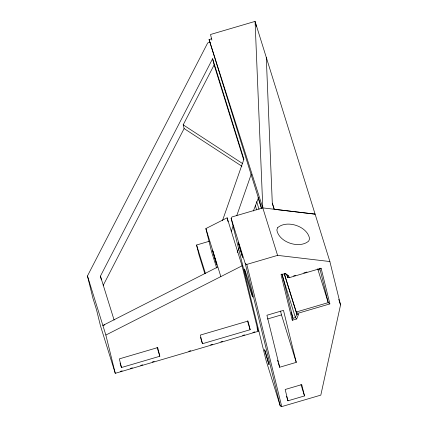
<?xml version="1.0" encoding="UTF-8"?>
<svg xmlns="http://www.w3.org/2000/svg" width="428" height="428" viewBox="0 0 428 428"><rect width="100%" height="100%" fill="white"/><g stroke="black" fill="none" stroke-linecap="round" stroke-linejoin="round"><path stroke-width="0.64" d="M211.897 40.109L210.506 34.497L255.072 21.4L329.87 261.54L340.544 304.961L320.813 395.124L281.747 406.6L280.249 405.937L266.093 360.483L231.147 218.296L232.013 216.937L262.797 207.896L315.104 214.139L274.182 209.265L272.294 203.204L266.28 57.389M222.437 220.741L243.917 159.253L212.609 58.732L100.436 276.135L101.345 279.848M231.243 231.457L233.223 225.791M236.738 215.723L251.247 174.18M292.26 320.262L292.977 318.282L282.1 274.022L281.078 274.76L292.26 320.262L296.695 318.956L298.295 314.858L297.909 313.296L296.262 312.017L284.342 273.749M237.23 252.525L238.883 248.277M253.355 211.009L258.673 197.308M216.648 267.992L211.555 251.632L205.884 228.568L227.124 217.825L242.066 265.809L258.175 331.336L115.266 373.323L100.478 325.842L96.53 309.77L92.913 298.156L87.456 275.964L207.687 42.944L210.244 42.195M103.169 285.433L184.115 128.561L183.2 124.853L214.128 64.917L212.609 58.732M217.841 266.954L102.875 325.457L104.742 324.911M115.266 373.323L105.86 335.054L242.066 265.809M261.674 208.436L209.067 39.547L211.502 38.836M204.766 273.401L198.999 254.895L196.57 245.009L209.297 241.269M231.147 218.296L245.303 263.755L246.801 264.418L277.585 255.372L329.87 261.54M281.078 274.76L285.513 273.46L288.777 276.13L289.162 277.692L321.123 268.297L329.876 303.907L297.909 313.296M293.565 275.953L295.486 275.391M303.794 272.952L306.994 272.01M267.452 319.01L281.474 314.89L280.527 311.038M121.461 367.524L159.831 356.251L157.707 347.595L119.332 358.873L121.461 367.524L120.081 363.094M202.449 343.732L250.161 329.715L248.031 321.059L200.325 335.076L202.449 343.732L200.481 337.398M120.231 371.424L122.157 370.857M130.487 368.412L132.407 367.845M140.737 365.4L142.663 364.833M152.272 362.008L154.198 361.446M188.802 351.276L190.722 350.714M210.587 344.877L212.513 344.31M220.843 341.865L222.763 341.298M242.628 335.461L244.554 334.899M252.884 332.449L254.804 331.887M279.687 367.235L296.262 362.366L283.486 310.375L266.911 315.249L279.687 367.235L278.505 363.436M287.942 400.806L304.511 395.932L301.735 384.622L285.16 389.491L287.942 400.806L286.562 396.371M321.123 268.297L319.775 268.254L328.223 302.628L329.876 303.907M286.819 274.455L287.814 277.644L289.162 277.692M285.513 273.46L284.534 273.305L287.306 275.579L288.777 276.13M298.295 314.858L296.77 314.082L284.256 273.899M183.2 124.853L242.655 163.619M184.115 128.561L241.9 166.246M296.695 318.956L295.411 317.571L281.902 274.198M258.175 331.336L257.025 327.789M318.742 269.266L319.117 270.17L318.903 269.078M272.294 203.204L274.246 209.244M209.067 39.547L262.797 207.896L277.585 255.372M338.767 299.268L340.544 304.961M317.694 268.821L328.223 302.628L296.262 312.017L296.77 314.082L295.411 317.571L292.977 318.282L291.195 312.558M258.063 197.656L261.438 208.5M214.128 64.917L243.65 159.708M256.639 201.62L259.026 209.276M281.474 314.89L296.262 362.366M300.964 384.542L304.511 395.932M277.521 360.274L278.114 362.174M247.4 320.85L250.161 329.715M205.884 228.568L220.832 276.552M196.57 245.009L205.515 273.717M157.071 347.386L159.831 356.251M100.436 276.135L114.116 320.069M87.456 275.964L105.86 335.054M255.291 205.354L256.607 209.838M256.345 26.573L255.072 21.4L262.797 207.896M287.306 275.579L287.814 277.644M246.801 264.418L281.747 406.6M245.303 263.755L280.249 405.937M227.124 217.825L228.081 221.72M277.697 227.653L276.846 229.9C278.698 242.302 299.466 249.224 308.727 241.044L309.572 238.797C307.727 226.396 286.953 219.473 277.697 227.653M238.321 242.612L242.596 257.324L238.321 242.612M212.502 250.198L216.771 264.911L212.502 250.198M264.665 349.804L268.939 364.517L264.665 349.804M245.324 273.027A14.814 0.401 73.6 0 0 252.456 296.631A14.814 0.401 73.6 0 0 247.71 278.789A14.814 0.401 73.6 0 0 245.324 273.027"/></g></svg>
